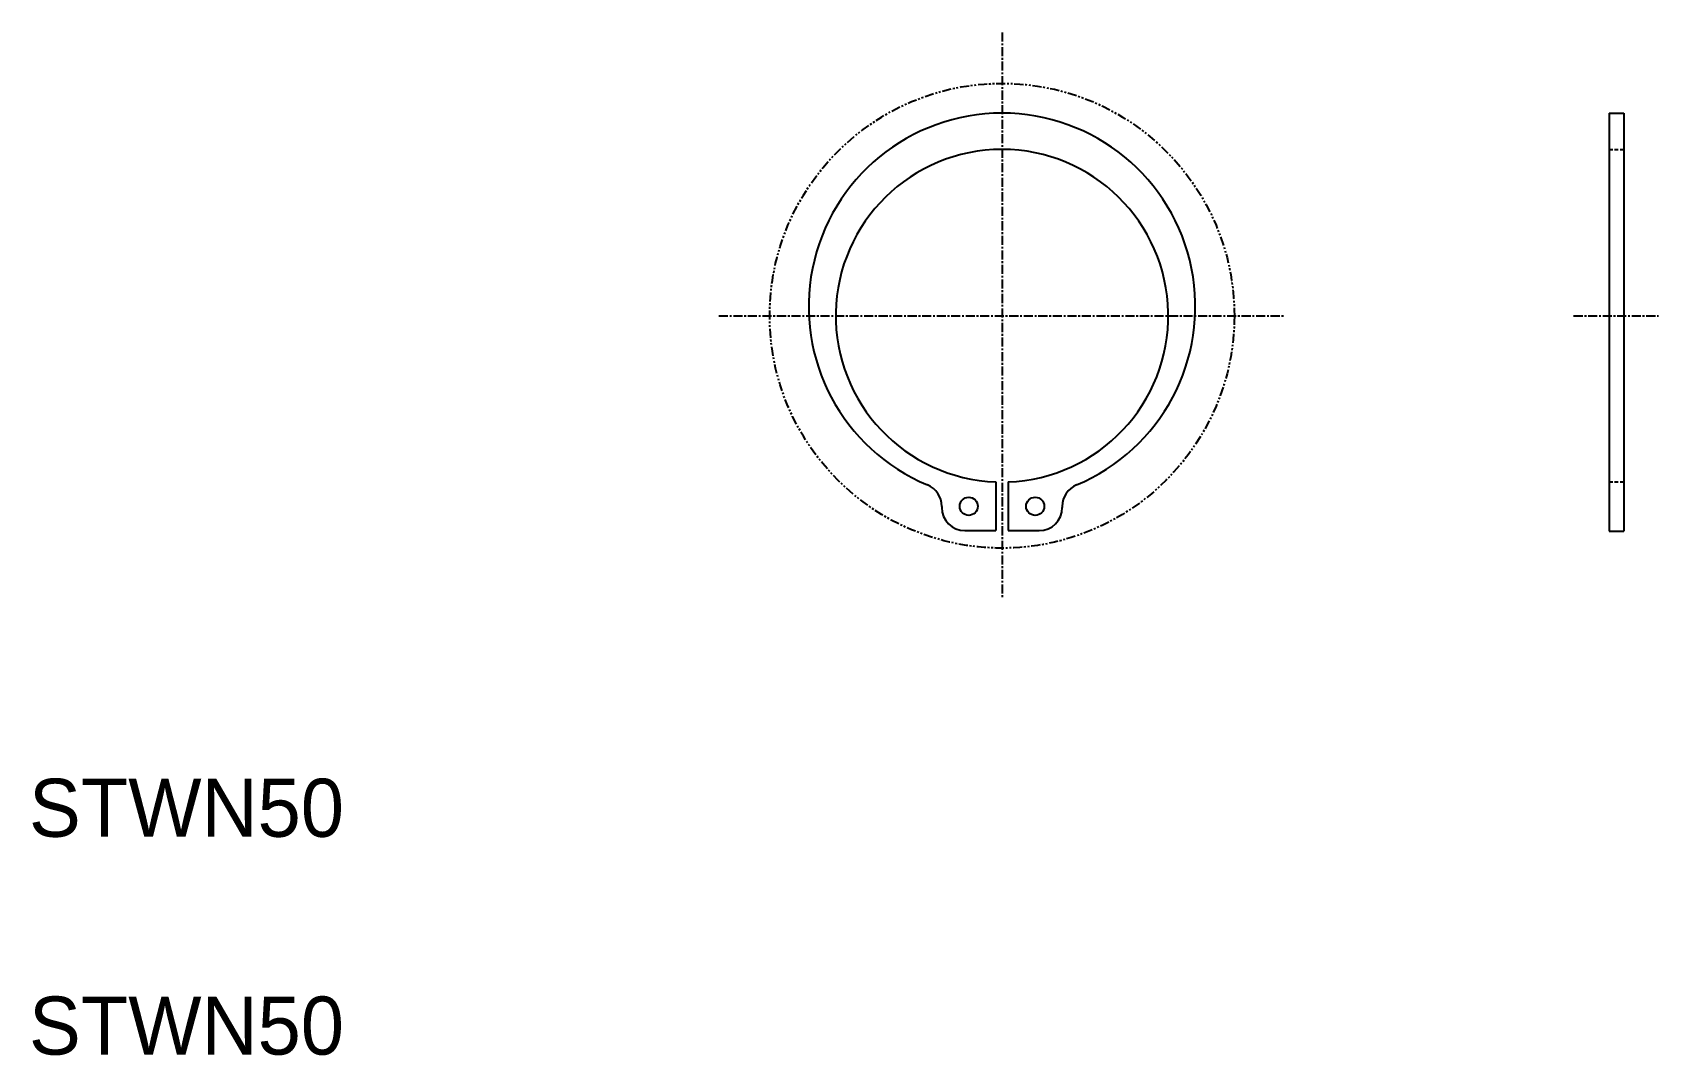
# Model space of a CAD drawing. Extents: x 214 to 438, y 93 to 234.
import ezdxf

# ---------------------------------------------------------------- set-up
doc = ezdxf.new("R2010")
doc.units = 0
for name, pattern in [('CENTER', [2, 1.25, -0.25, 0.25, -0.25]), ('DASHED', [0.75, 0.5, -0.25]), ('PHANTOM', [2.5, 1.25, -0.25, 0.25, -0.25, 0.25, -0.25])]:
    doc.linetypes.add(name, pattern=pattern)
doc.layers.get('0').update_dxf_attribs({"linetype": 'CONTINUOUS'})
doc.layers.add('CENTER', color=1, linetype='CENTER')

msp = doc.modelspace()

# ---------------------------------------------------------------- linework, layer by layer
at = {"color": 7, "linetype": 'CONTINUOUS'}
for p, q in [((431.67, 222.41), (431.67, 164.83)), ((431.67, 222.41), (433.67, 222.41)), ((433.67, 222.41), (433.67, 164.83)), ((347.19, 171.63), (347.19, 164.91)), ((348.89, 171.63), (348.89, 164.91)), ((339.74, 168.25), (339.74, 168.11)), ((347.19, 168.92), (347.19, 168.92)), ((356.34, 168.25), (356.34, 168.11)), ((347.19, 167.22), (347.19, 167.22)), ((342.94, 164.91), (347.19, 164.91)), ((348.89, 164.91), (353.14, 164.91)), ((431.67, 164.83), (433.67, 164.83))]:
    msp.add_line(p, q, dxfattribs=at)
at = {"color": 3, "linetype": 'DASHED'}
for p, q in [((431.67, 217.41), (433.67, 217.41)), ((431.67, 171.63), (433.67, 171.63))]:
    msp.add_line(p, q, dxfattribs=at)
at = {"color": 3, "linetype": 'PHANTOM'}
msp.add_circle((348.04, 194.51), 32, dxfattribs=at)
at = {"color": 7, "linetype": 'CONTINUOUS'}
for centre in [(343.46, 168.27), (352.61, 168.27)]:
    msp.add_circle(centre, 1.25, dxfattribs=at)
for centre, radius, start, end in [((348.04, 195.78), 26.63, 292.6719, 247.3281), ((348.04, 194.51), 22.9, 272.1272, 267.8728), ((336.54, 168.25), 3.2, 0, 67.3281), ((359.54, 168.25), 3.2, 112.6719, 180), ((342.94, 168.11), 3.2, 180, 270), ((353.14, 168.11), 3.2, 270, 360)]:
    msp.add_arc(centre, radius, start, end, dxfattribs=at)
at = {"layer": 'CENTER', "color": 1, "linetype": 'CENTER'}
for p, q in [((348.04, 233.51), (348.04, 155.51)), ((309.04, 194.51), (387.04, 194.51)), ((426.78, 194.51), (438.46, 194.51))]:
    msp.add_line(p, q, dxfattribs=at)

# ---------------------------------------------------------------- texts
at = {"color": 7, "linetype": 'CONTINUOUS'}
for p in [(214.01, 122.75), (214.01, 92.75)]:
    msp.add_text('STWN50', height=8, dxfattribs=at).set_placement(p)

doc.saveas('drawing.dxf')
